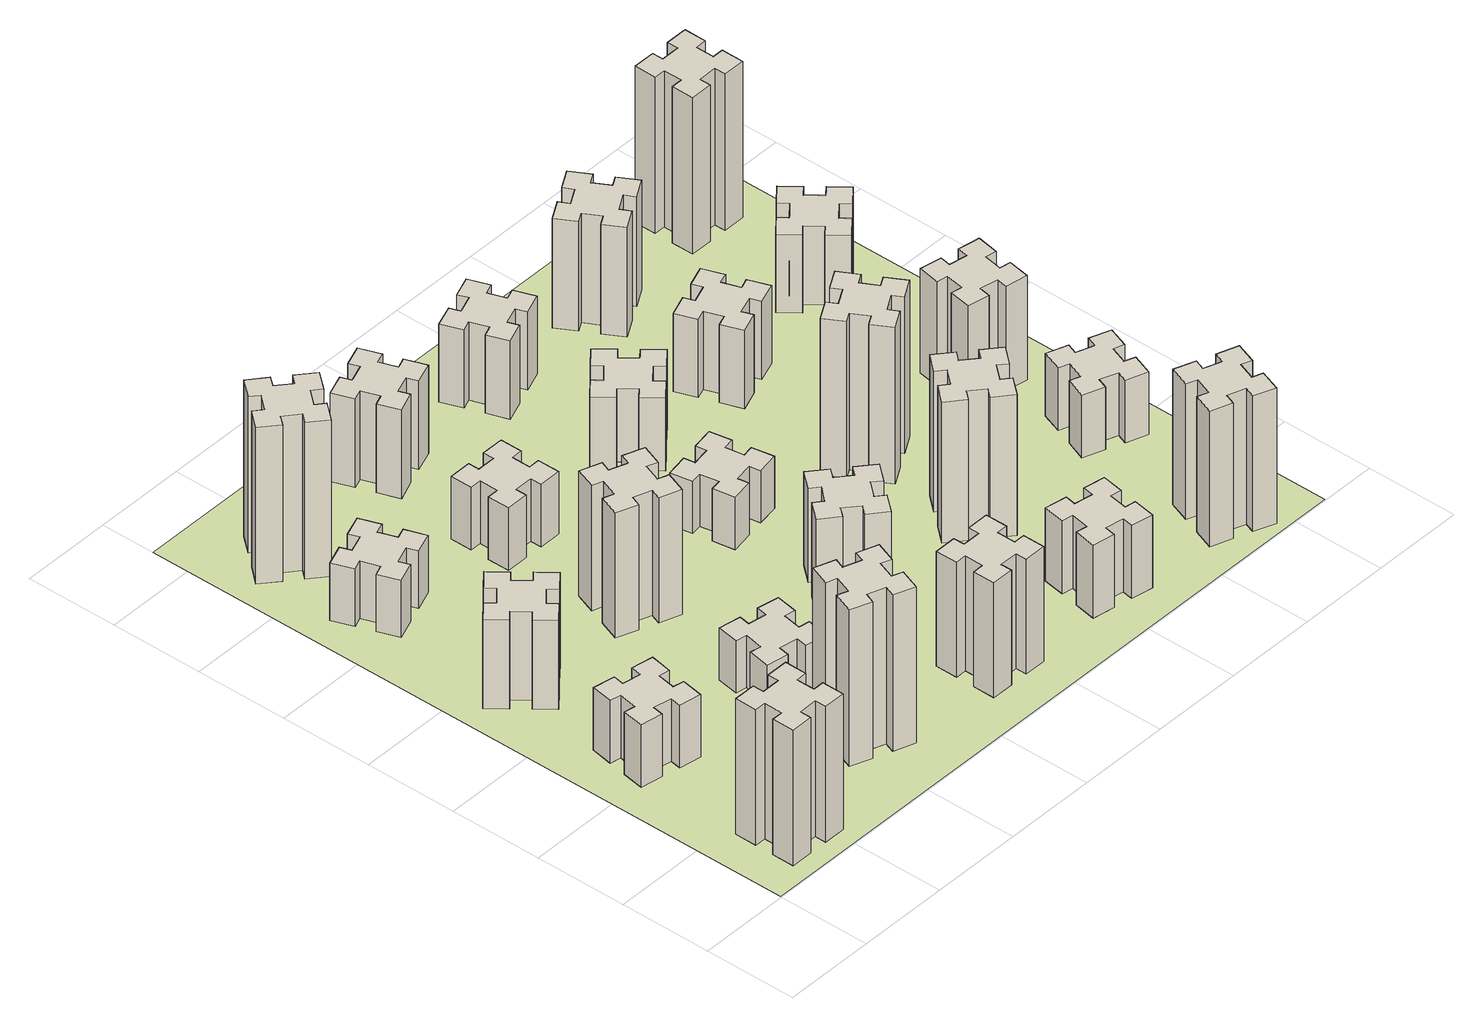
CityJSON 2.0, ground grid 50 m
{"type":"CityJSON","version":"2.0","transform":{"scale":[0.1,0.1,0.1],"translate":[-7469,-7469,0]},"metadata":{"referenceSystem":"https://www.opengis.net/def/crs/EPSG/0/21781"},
"CityObjects":{
"building1":{"type":"Building","attributes":{"class":"1000","function":"1000","usage":"1000","yearOfConstruction":2016,"roofType":"1000","measuredHeight":78,"storeysAboveGround":30,"storeysBelowGround":0},"geometry":[{"type":"Solid","lod":"1","boundaries":[[[[0,1,2,3,4,5,6,7,8,9,10,11,12,13,14,15,16,17,18,19]],[[17,16,20,21]],[[16,15,22,20]],[[15,14,23,22]],[[14,13,24,23]],[[13,12,25,24]],[[12,11,26,25]],[[11,10,27,26]],[[10,9,28,27]],[[9,8,29,28]],[[8,7,30,29]],[[7,6,31,30]],[[6,5,32,31]],[[5,4,33,32]],[[4,3,34,33]],[[3,2,35,34]],[[2,1,36,35]],[[1,0,37,36]],[[0,19,38,37]],[[19,18,39,38]],[[18,17,21,39]],[[24,25,26,27,28,29,30,31,32,33,34,35,36,37,38,39,21,20,22,23]]]]}]},
"building2":{"type":"Building","attributes":{"class":"1000","function":"1000","usage":"1000","yearOfConstruction":2016,"roofType":"1000","measuredHeight":36,"storeysAboveGround":30,"storeysBelowGround":0},"geometry":[{"type":"Solid","lod":"1","boundaries":[[[[40,41,42,43,44,45,46,47,48,49,50,51,52,53,54,55,56,57,58,59]],[[57,56,60,61]],[[56,55,62,60]],[[55,54,63,62]],[[54,53,64,63]],[[53,52,65,64]],[[52,51,66,65]],[[51,50,67,66]],[[50,49,68,67]],[[49,48,69,68]],[[48,47,70,69]],[[47,46,71,70]],[[46,45,72,71]],[[45,44,73,72]],[[44,43,74,73]],[[43,42,75,74]],[[42,41,76,75]],[[41,40,77,76]],[[40,59,78,77]],[[59,58,79,78]],[[58,57,61,79]],[[64,65,66,67,68,69,70,71,72,73,74,75,76,77,78,79,61,60,62,63]]]]}]},
"building3":{"type":"Building","attributes":{"class":"1000","function":"1000","usage":"1000","yearOfConstruction":2016,"roofType":"1000","measuredHeight":51,"storeysAboveGround":30,"storeysBelowGround":0},"geometry":[{"type":"Solid","lod":"1","boundaries":[[[[80,81,82,83,84,85,86,87,88,89,90,91,92,93,94,95,96,97,98,99]],[[97,96,100,101]],[[96,95,102,100]],[[95,94,103,102]],[[94,93,104,103]],[[93,92,105,104]],[[92,91,106,105]],[[91,90,107,106]],[[90,89,108,107]],[[89,88,109,108]],[[88,87,110,109]],[[87,86,111,110]],[[86,85,112,111]],[[85,84,113,112]],[[84,83,114,113]],[[83,82,115,114]],[[82,81,116,115]],[[81,80,117,116]],[[80,99,118,117]],[[99,98,119,118]],[[98,97,101,119]],[[104,105,106,107,108,109,110,111,112,113,114,115,116,117,118,119,101,100,102,103]]]]}]},
"building4":{"type":"Building","attributes":{"class":"1000","function":"1000","usage":"1000","yearOfConstruction":2016,"roofType":"1000","measuredHeight":33,"storeysAboveGround":30,"storeysBelowGround":0},"geometry":[{"type":"Solid","lod":"1","boundaries":[[[[120,121,122,123,124,125,126,127,128,129,130,131,132,133,134,135,136,137,138,139]],[[137,136,140,141]],[[136,135,142,140]],[[135,134,143,142]],[[134,133,144,143]],[[133,132,145,144]],[[132,131,146,145]],[[131,130,147,146]],[[130,129,148,147]],[[129,128,149,148]],[[128,127,150,149]],[[127,126,151,150]],[[126,125,152,151]],[[125,124,153,152]],[[124,123,154,153]],[[123,122,155,154]],[[122,121,156,155]],[[121,120,157,156]],[[120,139,158,157]],[[139,138,159,158]],[[138,137,141,159]],[[144,145,146,147,148,149,150,151,152,153,154,155,156,157,158,159,141,140,142,143]]]]}]},
"building5":{"type":"Building","attributes":{"class":"1000","function":"1000","usage":"1000","yearOfConstruction":2016,"roofType":"1000","measuredHeight":90,"storeysAboveGround":30,"storeysBelowGround":0},"geometry":[{"type":"Solid","lod":"1","boundaries":[[[[160,161,162,163,164,165,166,167,168,169,170,171,172,173,174,175,176,177,178,179]],[[177,176,180,181]],[[176,175,182,180]],[[175,174,183,182]],[[174,173,184,183]],[[173,172,185,184]],[[172,171,186,185]],[[171,170,187,186]],[[170,169,188,187]],[[169,168,189,188]],[[168,167,190,189]],[[167,166,191,190]],[[166,165,192,191]],[[165,164,193,192]],[[164,163,194,193]],[[163,162,195,194]],[[162,161,196,195]],[[161,160,197,196]],[[160,179,198,197]],[[179,178,199,198]],[[178,177,181,199]],[[184,185,186,187,188,189,190,191,192,193,194,195,196,197,198,199,181,180,182,183]]]]}]},
"building6":{"type":"Building","attributes":{"class":"1000","function":"1000","usage":"1000","yearOfConstruction":2016,"roofType":"1000","measuredHeight":90,"storeysAboveGround":30,"storeysBelowGround":0},"geometry":[{"type":"Solid","lod":"1","boundaries":[[[[200,201,202,203,204,205,206,207,208,209,210,211,212,213,214,215,216,217,218,219]],[[217,216,220,221]],[[216,215,222,220]],[[215,214,223,222]],[[214,213,224,223]],[[213,212,225,224]],[[212,211,226,225]],[[211,210,227,226]],[[210,209,228,227]],[[209,208,229,228]],[[208,207,230,229]],[[207,206,231,230]],[[206,205,232,231]],[[205,204,233,232]],[[204,203,234,233]],[[203,202,235,234]],[[202,201,236,235]],[[201,200,237,236]],[[200,219,238,237]],[[219,218,239,238]],[[218,217,221,239]],[[224,225,226,227,228,229,230,231,232,233,234,235,236,237,238,239,221,220,222,223]]]]}]},
"building7":{"type":"Building","attributes":{"class":"1000","function":"1000","usage":"1000","yearOfConstruction":2016,"roofType":"1000","measuredHeight":30,"storeysAboveGround":30,"storeysBelowGround":0},"geometry":[{"type":"Solid","lod":"1","boundaries":[[[[240,241,242,243,244,245,246,247,248,249,250,251,252,253,254,255,256,257,258,259]],[[257,256,260,261]],[[256,255,262,260]],[[255,254,263,262]],[[254,253,264,263]],[[253,252,265,264]],[[252,251,266,265]],[[251,250,267,266]],[[250,249,268,267]],[[249,248,269,268]],[[248,247,270,269]],[[247,246,271,270]],[[246,245,272,271]],[[245,244,273,272]],[[244,243,274,273]],[[243,242,275,274]],[[242,241,276,275]],[[241,240,277,276]],[[240,259,278,277]],[[259,258,279,278]],[[258,257,261,279]],[[264,265,266,267,268,269,270,271,272,273,274,275,276,277,278,279,261,260,262,263]]]]}]},
"building8":{"type":"Building","attributes":{"class":"1000","function":"1000","usage":"1000","yearOfConstruction":2016,"roofType":"1000","measuredHeight":72,"storeysAboveGround":30,"storeysBelowGround":0},"geometry":[{"type":"Solid","lod":"1","boundaries":[[[[280,281,282,283,284,285,286,287,288,289,290,291,292,293,294,295,296,297,298,299]],[[297,296,300,301]],[[296,295,302,300]],[[295,294,303,302]],[[294,293,304,303]],[[293,292,305,304]],[[292,291,306,305]],[[291,290,307,306]],[[290,289,308,307]],[[289,288,309,308]],[[288,287,310,309]],[[287,286,311,310]],[[286,285,312,311]],[[285,284,313,312]],[[284,283,314,313]],[[283,282,315,314]],[[282,281,316,315]],[[281,280,317,316]],[[280,299,318,317]],[[299,298,319,318]],[[298,297,301,319]],[[304,305,306,307,308,309,310,311,312,313,314,315,316,317,318,319,301,300,302,303]]]]}]},
"building9":{"type":"Building","attributes":{"class":"1000","function":"1000","usage":"1000","yearOfConstruction":2016,"roofType":"1000","measuredHeight":36,"storeysAboveGround":30,"storeysBelowGround":0},"geometry":[{"type":"Solid","lod":"1","boundaries":[[[[320,321,322,323,324,325,326,327,328,329,330,331,332,333,334,335,336,337,338,339]],[[337,336,340,341]],[[336,335,342,340]],[[335,334,343,342]],[[334,333,344,343]],[[333,332,345,344]],[[332,331,346,345]],[[331,330,347,346]],[[330,329,348,347]],[[329,328,349,348]],[[328,327,350,349]],[[327,326,351,350]],[[326,325,352,351]],[[325,324,353,352]],[[324,323,354,353]],[[323,322,355,354]],[[322,321,356,355]],[[321,320,357,356]],[[320,339,358,357]],[[339,338,359,358]],[[338,337,341,359]],[[344,345,346,347,348,349,350,351,352,353,354,355,356,357,358,359,341,340,342,343]]]]}]},
"building10":{"type":"Building","attributes":{"class":"1000","function":"1000","usage":"1000","yearOfConstruction":2016,"roofType":"1000","measuredHeight":66,"storeysAboveGround":30,"storeysBelowGround":0},"geometry":[{"type":"Solid","lod":"1","boundaries":[[[[360,361,362,363,364,365,366,367,368,369,370,371,372,373,374,375,376,377,378,379]],[[377,376,380,381]],[[376,375,382,380]],[[375,374,383,382]],[[374,373,384,383]],[[373,372,385,384]],[[372,371,386,385]],[[371,370,387,386]],[[370,369,388,387]],[[369,368,389,388]],[[368,367,390,389]],[[367,366,391,390]],[[366,365,392,391]],[[365,364,393,392]],[[364,363,394,393]],[[363,362,395,394]],[[362,361,396,395]],[[361,360,397,396]],[[360,379,398,397]],[[379,378,399,398]],[[378,377,381,399]],[[384,385,386,387,388,389,390,391,392,393,394,395,396,397,398,399,381,380,382,383]]]]}]},
"building11":{"type":"Building","attributes":{"class":"1000","function":"1000","usage":"1000","yearOfConstruction":2016,"roofType":"1000","measuredHeight":51,"storeysAboveGround":30,"storeysBelowGround":0},"geometry":[{"type":"Solid","lod":"1","boundaries":[[[[400,401,402,403,404,405,406,407,408,409,410,411,412,413,414,415,416,417,418,419]],[[417,416,420,421]],[[416,415,422,420]],[[415,414,423,422]],[[414,413,424,423]],[[413,412,425,424]],[[412,411,426,425]],[[411,410,427,426]],[[410,409,428,427]],[[409,408,429,428]],[[408,407,430,429]],[[407,406,431,430]],[[406,405,432,431]],[[405,404,433,432]],[[404,403,434,433]],[[403,402,435,434]],[[402,401,436,435]],[[401,400,437,436]],[[400,419,438,437]],[[419,418,439,438]],[[418,417,421,439]],[[424,425,426,427,428,429,430,431,432,433,434,435,436,437,438,439,421,420,422,423]]]]}]},
"building12":{"type":"Building","attributes":{"class":"1000","function":"1000","usage":"1000","yearOfConstruction":2016,"roofType":"1000","measuredHeight":54,"storeysAboveGround":30,"storeysBelowGround":0},"geometry":[{"type":"Solid","lod":"1","boundaries":[[[[440,441,442,443,444,445,446,447,448,449,450,451,452,453,454,455,456,457,458,459]],[[457,456,460,461]],[[456,455,462,460]],[[455,454,463,462]],[[454,453,464,463]],[[453,452,465,464]],[[452,451,466,465]],[[451,450,467,466]],[[450,449,468,467]],[[449,448,469,468]],[[448,447,470,469]],[[447,446,471,470]],[[446,445,472,471]],[[445,444,473,472]],[[444,443,474,473]],[[443,442,475,474]],[[442,441,476,475]],[[441,440,477,476]],[[440,459,478,477]],[[459,458,479,478]],[[458,457,461,479]],[[464,465,466,467,468,469,470,471,472,473,474,475,476,477,478,479,461,460,462,463]]]]}]},
"building13":{"type":"Building","attributes":{"class":"1000","function":"1000","usage":"1000","yearOfConstruction":2016,"roofType":"1000","measuredHeight":30,"storeysAboveGround":30,"storeysBelowGround":0},"geometry":[{"type":"Solid","lod":"1","boundaries":[[[[480,481,482,483,484,485,486,487,488,489,490,491,492,493,494,495,496,497,498,499]],[[497,496,500,501]],[[496,495,502,500]],[[495,494,503,502]],[[494,493,504,503]],[[493,492,505,504]],[[492,491,506,505]],[[491,490,507,506]],[[490,489,508,507]],[[489,488,509,508]],[[488,487,510,509]],[[487,486,511,510]],[[486,485,512,511]],[[485,484,513,512]],[[484,483,514,513]],[[483,482,515,514]],[[482,481,516,515]],[[481,480,517,516]],[[480,499,518,517]],[[499,498,519,518]],[[498,497,501,519]],[[504,505,506,507,508,509,510,511,512,513,514,515,516,517,518,519,501,500,502,503]]]]}]},
"building14":{"type":"Building","attributes":{"class":"1000","function":"1000","usage":"1000","yearOfConstruction":2016,"roofType":"1000","measuredHeight":42,"storeysAboveGround":30,"storeysBelowGround":0},"geometry":[{"type":"Solid","lod":"1","boundaries":[[[[520,521,522,523,524,525,526,527,528,529,530,531,532,533,534,535,536,537,538,539]],[[537,536,540,541]],[[536,535,542,540]],[[535,534,543,542]],[[534,533,544,543]],[[533,532,545,544]],[[532,531,546,545]],[[531,530,547,546]],[[530,529,548,547]],[[529,528,549,548]],[[528,527,550,549]],[[527,526,551,550]],[[526,525,552,551]],[[525,524,553,552]],[[524,523,554,553]],[[523,522,555,554]],[[522,521,556,555]],[[521,520,557,556]],[[520,539,558,557]],[[539,538,559,558]],[[538,537,541,559]],[[544,545,546,547,548,549,550,551,552,553,554,555,556,557,558,559,541,540,542,543]]]]}]},
"building15":{"type":"Building","attributes":{"class":"1000","function":"1000","usage":"1000","yearOfConstruction":2016,"roofType":"1000","measuredHeight":42,"storeysAboveGround":30,"storeysBelowGround":0},"geometry":[{"type":"Solid","lod":"1","boundaries":[[[[560,561,562,563,564,565,566,567,568,569,570,571,572,573,574,575,576,577,578,579]],[[577,576,580,581]],[[576,575,582,580]],[[575,574,583,582]],[[574,573,584,583]],[[573,572,585,584]],[[572,571,586,585]],[[571,570,587,586]],[[570,569,588,587]],[[569,568,589,588]],[[568,567,590,589]],[[567,566,591,590]],[[566,565,592,591]],[[565,564,593,592]],[[564,563,594,593]],[[563,562,595,594]],[[562,561,596,595]],[[561,560,597,596]],[[560,579,598,597]],[[579,578,599,598]],[[578,577,581,599]],[[584,585,586,587,588,589,590,591,592,593,594,595,596,597,598,599,581,580,582,583]]]]}]},
"building16":{"type":"Building","attributes":{"class":"1000","function":"1000","usage":"1000","yearOfConstruction":2016,"roofType":"1000","measuredHeight":45,"storeysAboveGround":30,"storeysBelowGround":0},"geometry":[{"type":"Solid","lod":"1","boundaries":[[[[600,601,602,603,604,605,606,607,608,609,610,611,612,613,614,615,616,617,618,619]],[[617,616,620,621]],[[616,615,622,620]],[[615,614,623,622]],[[614,613,624,623]],[[613,612,625,624]],[[612,611,626,625]],[[611,610,627,626]],[[610,609,628,627]],[[609,608,629,628]],[[608,607,630,629]],[[607,606,631,630]],[[606,605,632,631]],[[605,604,633,632]],[[604,603,634,633]],[[603,602,635,634]],[[602,601,636,635]],[[601,600,637,636]],[[600,619,638,637]],[[619,618,639,638]],[[618,617,621,639]],[[624,625,626,627,628,629,630,631,632,633,634,635,636,637,638,639,621,620,622,623]]]]}]},
"building17":{"type":"Building","attributes":{"class":"1000","function":"1000","usage":"1000","yearOfConstruction":2016,"roofType":"1000","measuredHeight":81,"storeysAboveGround":30,"storeysBelowGround":0},"geometry":[{"type":"Solid","lod":"1","boundaries":[[[[640,641,642,643,644,645,646,647,648,649,650,651,652,653,654,655,656,657,658,659]],[[657,656,660,661]],[[656,655,662,660]],[[655,654,663,662]],[[654,653,664,663]],[[653,652,665,664]],[[652,651,666,665]],[[651,650,667,666]],[[650,649,668,667]],[[649,648,669,668]],[[648,647,670,669]],[[647,646,671,670]],[[646,645,672,671]],[[645,644,673,672]],[[644,643,674,673]],[[643,642,675,674]],[[642,641,676,675]],[[641,640,677,676]],[[640,659,678,677]],[[659,658,679,678]],[[658,657,661,679]],[[664,665,666,667,668,669,670,671,672,673,674,675,676,677,678,679,661,660,662,663]]]]}]},
"building18":{"type":"Building","attributes":{"class":"1000","function":"1000","usage":"1000","yearOfConstruction":2016,"roofType":"1000","measuredHeight":90,"storeysAboveGround":30,"storeysBelowGround":0},"geometry":[{"type":"Solid","lod":"1","boundaries":[[[[680,681,682,683,684,685,686,687,688,689,690,691,692,693,694,695,696,697,698,699]],[[697,696,700,701]],[[696,695,702,700]],[[695,694,703,702]],[[694,693,704,703]],[[693,692,705,704]],[[692,691,706,705]],[[691,690,707,706]],[[690,689,708,707]],[[689,688,709,708]],[[688,687,710,709]],[[687,686,711,710]],[[686,685,712,711]],[[685,684,713,712]],[[684,683,714,713]],[[683,682,715,714]],[[682,681,716,715]],[[681,680,717,716]],[[680,699,718,717]],[[699,698,719,718]],[[698,697,701,719]],[[704,705,706,707,708,709,710,711,712,713,714,715,716,717,718,719,701,700,702,703]]]]}]},
"building19":{"type":"Building","attributes":{"class":"1000","function":"1000","usage":"1000","yearOfConstruction":2016,"roofType":"1000","measuredHeight":45,"storeysAboveGround":30,"storeysBelowGround":0},"geometry":[{"type":"Solid","lod":"1","boundaries":[[[[720,721,722,723,724,725,726,727,728,729,730,731,732,733,734,735,736,737,738,739]],[[737,736,740,741]],[[736,735,742,740]],[[735,734,743,742]],[[734,733,744,743]],[[733,732,745,744]],[[732,731,746,745]],[[731,730,747,746]],[[730,729,748,747]],[[729,728,749,748]],[[728,727,750,749]],[[727,726,751,750]],[[726,725,752,751]],[[725,724,753,752]],[[724,723,754,753]],[[723,722,755,754]],[[722,721,756,755]],[[721,720,757,756]],[[720,739,758,757]],[[739,738,759,758]],[[738,737,741,759]],[[744,745,746,747,748,749,750,751,752,753,754,755,756,757,758,759,741,740,742,743]]]]}]},
"building20":{"type":"Building","attributes":{"class":"1000","function":"1000","usage":"1000","yearOfConstruction":2016,"roofType":"1000","measuredHeight":78,"storeysAboveGround":30,"storeysBelowGround":0},"geometry":[{"type":"Solid","lod":"1","boundaries":[[[[760,761,762,763,764,765,766,767,768,769,770,771,772,773,774,775,776,777,778,779]],[[777,776,780,781]],[[776,775,782,780]],[[775,774,783,782]],[[774,773,784,783]],[[773,772,785,784]],[[772,771,786,785]],[[771,770,787,786]],[[770,769,788,787]],[[769,768,789,788]],[[768,767,790,789]],[[767,766,791,790]],[[766,765,792,791]],[[765,764,793,792]],[[764,763,794,793]],[[763,762,795,794]],[[762,761,796,795]],[[761,760,797,796]],[[760,779,798,797]],[[779,778,799,798]],[[778,777,781,799]],[[784,785,786,787,788,789,790,791,792,793,794,795,796,797,798,799,781,780,782,783]]]]}]},
"building21":{"type":"Building","attributes":{"class":"1000","function":"1000","usage":"1000","yearOfConstruction":2016,"roofType":"1000","measuredHeight":63,"storeysAboveGround":30,"storeysBelowGround":0},"geometry":[{"type":"Solid","lod":"1","boundaries":[[[[800,801,802,803,804,805,806,807,808,809,810,811,812,813,814,815,816,817,818,819]],[[817,816,820,821]],[[816,815,822,820]],[[815,814,823,822]],[[814,813,824,823]],[[813,812,825,824]],[[812,811,826,825]],[[811,810,827,826]],[[810,809,828,827]],[[809,808,829,828]],[[808,807,830,829]],[[807,806,831,830]],[[806,805,832,831]],[[805,804,833,832]],[[804,803,834,833]],[[803,802,835,834]],[[802,801,836,835]],[[801,800,837,836]],[[800,819,838,837]],[[819,818,839,838]],[[818,817,821,839]],[[824,825,826,827,828,829,830,831,832,833,834,835,836,837,838,839,821,820,822,823]]]]}]},
"building22":{"type":"Building","attributes":{"class":"1000","function":"1000","usage":"1000","yearOfConstruction":2016,"roofType":"1000","measuredHeight":36,"storeysAboveGround":30,"storeysBelowGround":0},"geometry":[{"type":"Solid","lod":"1","boundaries":[[[[840,841,842,843,844,845,846,847,848,849,850,851,852,853,854,855,856,857,858,859]],[[857,856,860,861]],[[856,855,862,860]],[[855,854,863,862]],[[854,853,864,863]],[[853,852,865,864]],[[852,851,866,865]],[[851,850,867,866]],[[850,849,868,867]],[[849,848,869,868]],[[848,847,870,869]],[[847,846,871,870]],[[846,845,872,871]],[[845,844,873,872]],[[844,843,874,873]],[[843,842,875,874]],[[842,841,876,875]],[[841,840,877,876]],[[840,859,878,877]],[[859,858,879,878]],[[858,857,861,879]],[[864,865,866,867,868,869,870,871,872,873,874,875,876,877,878,879,861,860,862,863]]]]}]},
"building23":{"type":"Building","attributes":{"class":"1000","function":"1000","usage":"1000","yearOfConstruction":2016,"roofType":"1000","measuredHeight":60,"storeysAboveGround":30,"storeysBelowGround":0},"geometry":[{"type":"Solid","lod":"1","boundaries":[[[[880,881,882,883,884,885,886,887,888,889,890,891,892,893,894,895,896,897,898,899]],[[897,896,900,901]],[[896,895,902,900]],[[895,894,903,902]],[[894,893,904,903]],[[893,892,905,904]],[[892,891,906,905]],[[891,890,907,906]],[[890,889,908,907]],[[889,888,909,908]],[[888,887,910,909]],[[887,886,911,910]],[[886,885,912,911]],[[885,884,913,912]],[[884,883,914,913]],[[883,882,915,914]],[[882,881,916,915]],[[881,880,917,916]],[[880,899,918,917]],[[899,898,919,918]],[[898,897,901,919]],[[904,905,906,907,908,909,910,911,912,913,914,915,916,917,918,919,901,900,902,903]]]]}]},
"building24":{"type":"Building","attributes":{"class":"1000","function":"1000","usage":"1000","yearOfConstruction":2016,"roofType":"1000","measuredHeight":45,"storeysAboveGround":30,"storeysBelowGround":0},"geometry":[{"type":"Solid","lod":"1","boundaries":[[[[920,921,922,923,924,925,926,927,928,929,930,931,932,933,934,935,936,937,938,939]],[[937,936,940,941]],[[936,935,942,940]],[[935,934,943,942]],[[934,933,944,943]],[[933,932,945,944]],[[932,931,946,945]],[[931,930,947,946]],[[930,929,948,947]],[[929,928,949,948]],[[928,927,950,949]],[[927,926,951,950]],[[926,925,952,951]],[[925,924,953,952]],[[924,923,954,953]],[[923,922,955,954]],[[922,921,956,955]],[[921,920,957,956]],[[920,939,958,957]],[[939,938,959,958]],[[938,937,941,959]],[[944,945,946,947,948,949,950,951,952,953,954,955,956,957,958,959,941,940,942,943]]]]}]},
"building25":{"type":"Building","attributes":{"class":"1000","function":"1000","usage":"1000","yearOfConstruction":2016,"roofType":"1000","measuredHeight":90,"storeysAboveGround":30,"storeysBelowGround":0},"geometry":[{"type":"Solid","lod":"1","boundaries":[[[[960,961,962,963,964,965,966,967,968,969,970,971,972,973,974,975,976,977,978,979]],[[977,976,980,981]],[[976,975,982,980]],[[975,974,983,982]],[[974,973,984,983]],[[973,972,985,984]],[[972,971,986,985]],[[971,970,987,986]],[[970,969,988,987]],[[969,968,989,988]],[[968,967,990,989]],[[967,966,991,990]],[[966,965,992,991]],[[965,964,993,992]],[[964,963,994,993]],[[963,962,995,994]],[[962,961,996,995]],[[961,960,997,996]],[[960,979,998,997]],[[979,978,999,998]],[[978,977,981,999]],[[984,985,986,987,988,989,990,991,992,993,994,995,996,997,998,999,981,980,982,983]]]]}]},
"landuse1":{"type":"LandUse","attributes":{"name":"plot1","function":"1010"},"geometry":[{"type":"MultiSurface","lod":"1","boundaries":[[[1000,1001,1002,1003]]]}]}
},
"vertices":[
[265,325,0],[265,225,0],[205,225,0],[205,105,0],[325,105,0],[325,165,0],[425,165,0],[425,105,0],[545,105,0],[545,225,0],[485,225,0],[485,325,0],[545,325,0],[545,445,0],[425,445,0],[425,385,0],[325,385,0],[325,445,0],[205,445,0],[205,325,0],[325,385,780],[325,445,780],[425,385,780],[425,445,780],[545,445,780],[545,325,780],[485,325,780],[485,225,780],[545,225,780],[545,105,780],[425,105,780],[425,165,780],[325,165,780],[325,105,780],[205,105,780],[205,225,780],[265,225,780],[265,325,780],[205,325,780],[205,445,780],
[307,1016,0],[405,998,0],[395,939,0],[513,918,0],[534,1037,0],[475,1047,0],[492,1145,0],[551,1135,0],[572,1253,0],[454,1274,0],[444,1215,0],[345,1232,0],[356,1291,0],[237,1312,0],[217,1194,0],[276,1184,0],[258,1085,0],[199,1096,0],[178,977,0],[297,957,0],[258,1085,360],[199,1096,360],[276,1184,360],[217,1194,360],[237,1312,360],[356,1291,360],[345,1232,360],[444,1215,360],[454,1274,360],[572,1253,360],[551,1135,360],[492,1145,360],[475,1047,360],[534,1037,360],[513,918,360],[395,939,360],[405,998,360],[307,1016,360],[297,957,360],[178,977,360],
[492,1888,0],[427,1964,0],[473,2003,0],[396,2095,0],[304,2018,0],[343,1972,0],[266,1907,0],[228,1953,0],[136,1876,0],[213,1784,0],[259,1823,0],[323,1746,0],[277,1708,0],[354,1616,0],[446,1693,0],[408,1739,0],[484,1803,0],[523,1757,0],[615,1834,0],[538,1926,0],[484,1803,510],[523,1757,510],[408,1739,510],[446,1693,510],[354,1616,510],[277,1708,510],[323,1746,510],[259,1823,510],[213,1784,510],[136,1876,510],[228,1953,510],[266,1907,510],[343,1972,510],[304,2018,510],[396,2095,510],[473,2003,510],[427,1964,510],[492,1888,510],[538,1926,510],[615,1834,510],
[255,2705,0],[289,2611,0],[233,2590,0],[274,2477,0],[387,2519,0],[366,2575,0],[460,2609,0],[480,2553,0],[593,2594,0],[552,2707,0],[496,2686,0],[462,2780,0],[518,2800,0],[477,2913,0],[364,2872,0],[385,2816,0],[291,2782,0],[270,2838,0],[157,2797,0],[199,2684,0],[291,2782,330],[270,2838,330],[385,2816,330],[364,2872,330],[477,2913,330],[518,2800,330],[462,2780,330],[496,2686,330],[552,2707,330],[593,2594,330],[480,2553,330],[460,2609,330],[366,2575,330],[387,2519,330],[274,2477,330],[233,2590,330],[289,2611,330],[255,2705,330],[199,2684,330],[157,2797,330],
[1202,391,0],[1236,485,0],[1292,464,0],[1333,577,0],[1220,618,0],[1200,562,0],[1106,596,0],[1127,652,0],[1014,693,0],[973,580,0],[1029,560,0],[995,466,0],[939,487,0],[897,374,0],[1010,333,0],[1031,389,0],[1125,355,0],[1104,299,0],[1217,257,0],[1258,370,0],[1125,355,900],[1104,299,900],[1031,389,900],[1010,333,900],[897,374,900],[939,487,900],[995,466,900],[1029,560,900],[973,580,900],[1014,693,900],[1127,652,900],[1106,596,900],[1200,562,900],[1220,618,900],[1333,577,900],[1292,464,900],[1236,485,900],[1202,391,900],[1258,370,900],[1217,257,900],
[484,3287,0],[408,3352,0],[446,3398,0],[354,3475,0],[277,3383,0],[323,3344,0],[259,3268,0],[213,3306,0],[136,3214,0],[228,3137,0],[266,3183,0],[343,3119,0],[304,3073,0],[396,2996,0],[473,3088,0],[427,3126,0],[492,3203,0],[538,3164,0],[615,3256,0],[523,3333,0],[492,3203,900],[538,3164,900],[427,3126,900],[473,3088,900],[396,2996,900],[304,3073,900],[343,3119,900],[266,3183,900],[228,3137,900],[136,3214,900],[213,3306,900],[259,3268,900],[323,3344,900],[277,3383,900],[354,3475,900],[446,3398,900],[408,3352,900],[484,3287,900],[523,3333,900],[615,3256,900],
[1016,1084,0],[998,985,0],[939,996,0],[918,877,0],[1037,857,0],[1047,916,0],[1145,898,0],[1135,839,0],[1253,818,0],[1274,937,0],[1215,947,0],[1232,1045,0],[1291,1035,0],[1312,1153,0],[1194,1174,0],[1184,1115,0],[1085,1132,0],[1096,1191,0],[977,1212,0],[957,1094,0],[1085,1132,300],[1096,1191,300],[1184,1115,300],[1194,1174,300],[1312,1153,300],[1291,1035,300],[1232,1045,300],[1215,947,300],[1274,937,300],[1253,818,300],[1135,839,300],[1145,898,300],[1047,916,300],[1037,857,300],[918,877,300],[939,996,300],[998,985,300],[1016,1084,300],[957,1094,300],[977,1212,300],
[1202,1771,0],[1236,1865,0],[1292,1844,0],[1333,1957,0],[1220,1998,0],[1200,1942,0],[1106,1976,0],[1127,2032,0],[1014,2073,0],[973,1960,0],[1029,1940,0],[995,1846,0],[939,1867,0],[897,1754,0],[1010,1713,0],[1031,1769,0],[1125,1735,0],[1104,1679,0],[1217,1637,0],[1258,1750,0],[1125,1735,720],[1104,1679,720],[1031,1769,720],[1010,1713,720],[897,1754,720],[939,1867,720],[995,1846,720],[1029,1940,720],[973,1960,720],[1014,2073,720],[1127,2032,720],[1106,1976,720],[1200,1942,720],[1220,1998,720],[1333,1957,720],[1292,1844,720],[1236,1865,720],[1202,1771,720],[1258,1750,720],[1217,1637,720],
[1165,2705,0],[1065,2705,0],[1065,2765,0],[945,2765,0],[945,2645,0],[1005,2645,0],[1005,2545,0],[945,2545,0],[945,2425,0],[1065,2425,0],[1065,2485,0],[1165,2485,0],[1165,2425,0],[1285,2425,0],[1285,2545,0],[1225,2545,0],[1225,2645,0],[1285,2645,0],[1285,2765,0],[1165,2765,0],[1225,2645,360],[1285,2645,360],[1225,2545,360],[1285,2545,360],[1285,2425,360],[1165,2425,360],[1165,2485,360],[1065,2485,360],[1065,2425,360],[945,2425,360],[945,2545,360],[1005,2545,360],[1005,2645,360],[945,2645,360],[945,2765,360],[1065,2765,360],[1065,2705,360],[1165,2705,360],[1165,2765,360],[1285,2765,360],
[1965,325,0],[1965,425,0],[2025,425,0],[2025,545,0],[1905,545,0],[1905,485,0],[1805,485,0],[1805,545,0],[1685,545,0],[1685,425,0],[1745,425,0],[1745,325,0],[1685,325,0],[1685,205,0],[1805,205,0],[1805,265,0],[1905,265,0],[1905,205,0],[2025,205,0],[2025,325,0],[1905,265,660],[1905,205,660],[1805,265,660],[1805,205,660],[1685,205,660],[1685,325,660],[1745,325,660],[1745,425,660],[1685,425,660],[1685,545,660],[1805,545,660],[1805,485,660],[1905,485,660],[1905,545,660],[2025,545,660],[2025,425,660],[1965,425,660],[1965,325,660],[2025,325,660],[2025,205,660],
[1125,3456,0],[1031,3422,0],[1010,3478,0],[897,3437,0],[939,3324,0],[995,3345,0],[1029,3251,0],[973,3230,0],[1014,3117,0],[1127,3159,0],[1106,3215,0],[1200,3249,0],[1220,3193,0],[1333,3234,0],[1292,3347,0],[1236,3326,0],[1202,3420,0],[1258,3440,0],[1217,3553,0],[1104,3512,0],[1202,3420,510],[1258,3440,510],[1236,3326,510],[1292,3347,510],[1333,3234,510],[1220,3193,510],[1200,3249,510],[1106,3215,510],[1127,3159,510],[1014,3117,510],[973,3230,510],[1029,3251,510],[995,3345,510],[939,3324,510],[897,3437,510],[1010,3478,510],[1031,3422,510],[1125,3456,510],[1104,3512,510],[1217,3553,510],
[1746,1163,0],[1823,1099,0],[1784,1053,0],[1876,976,0],[1953,1068,0],[1907,1106,0],[1972,1183,0],[2018,1144,0],[2095,1236,0],[2003,1313,0],[1964,1267,0],[1888,1332,0],[1926,1378,0],[1834,1455,0],[1757,1363,0],[1803,1324,0],[1739,1248,0],[1693,1286,0],[1616,1194,0],[1708,1117,0],[1739,1248,540],[1693,1286,540],[1803,1324,540],[1757,1363,540],[1834,1455,540],[1926,1378,540],[1888,1332,540],[1964,1267,540],[2003,1313,540],[2095,1236,540],[2018,1144,540],[1972,1183,540],[1907,1106,540],[1953,1068,540],[1876,976,540],[1784,1053,540],[1823,1099,540],[1746,1163,540],[1708,1117,540],[1616,1194,540],
[1972,1925,0],[1955,2024,0],[2014,2034,0],[1993,2152,0],[1875,2131,0],[1885,2072,0],[1787,2055,0],[1777,2114,0],[1658,2093,0],[1679,1975,0],[1738,1985,0],[1756,1887,0],[1697,1877,0],[1717,1758,0],[1836,1779,0],[1825,1838,0],[1924,1856,0],[1934,1797,0],[2052,1817,0],[2031,1936,0],[1924,1856,300],[1934,1797,300],[1825,1838,300],[1836,1779,300],[1717,1758,300],[1697,1877,300],[1756,1887,300],[1738,1985,300],[1679,1975,300],[1658,2093,300],[1777,2114,300],[1787,2055,300],[1885,2072,300],[1875,2131,300],[1993,2152,300],[2014,2034,300],[1955,2024,300],[1972,1925,300],[2031,1936,300],[2052,1817,300],
[2527,276,0],[2625,258,0],[2615,199,0],[2733,178,0],[2754,297,0],[2695,307,0],[2712,405,0],[2771,395,0],[2792,513,0],[2674,534,0],[2664,475,0],[2565,492,0],[2576,551,0],[2457,572,0],[2437,454,0],[2496,444,0],[2478,345,0],[2419,356,0],[2398,237,0],[2517,217,0],[2478,345,420],[2419,356,420],[2496,444,420],[2437,454,420],[2457,572,420],[2576,551,420],[2565,492,420],[2664,475,420],[2674,534,420],[2792,513,420],[2771,395,420],[2712,405,420],[2695,307,420],[2754,297,420],[2733,178,420],[2615,199,420],[2625,258,420],[2527,276,420],[2517,217,420],[2398,237,420],
[1988,2479,0],[2064,2543,0],[2103,2497,0],[2195,2574,0],[2118,2666,0],[2072,2628,0],[2007,2704,0],[2053,2743,0],[1976,2835,0],[1884,2758,0],[1923,2712,0],[1846,2647,0],[1808,2693,0],[1716,2616,0],[1793,2524,0],[1839,2563,0],[1903,2486,0],[1857,2448,0],[1934,2356,0],[2026,2433,0],[1903,2486,420],[1857,2448,420],[1839,2563,420],[1793,2524,420],[1716,2616,420],[1808,2693,420],[1846,2647,420],[1923,2712,420],[1884,2758,420],[1976,2835,420],[2053,2743,420],[2007,2704,420],[2072,2628,420],[2118,2666,420],[2195,2574,420],[2103,2497,420],[2064,2543,420],[1988,2479,420],[2026,2433,420],[1934,2356,420],
[1865,3456,0],[1771,3422,0],[1750,3478,0],[1637,3437,0],[1679,3324,0],[1735,3345,0],[1769,3251,0],[1713,3230,0],[1754,3117,0],[1867,3159,0],[1846,3215,0],[1940,3249,0],[1960,3193,0],[2073,3234,0],[2032,3347,0],[1976,3326,0],[1942,3420,0],[1998,3440,0],[1957,3553,0],[1844,3512,0],[1942,3420,450],[1998,3440,450],[1976,3326,450],[2032,3347,450],[2073,3234,450],[1960,3193,450],[1940,3249,450],[1846,3215,450],[1867,3159,450],[1754,3117,450],[1713,3230,450],[1769,3251,450],[1735,3345,450],[1679,3324,450],[1637,3437,450],[1750,3478,450],[1771,3422,450],[1865,3456,450],[1844,3512,450],[1957,3553,450],
[2647,1006,0],[2712,1083,0],[2758,1044,0],[2835,1136,0],[2743,1213,0],[2704,1167,0],[2628,1232,0],[2666,1278,0],[2574,1355,0],[2497,1263,0],[2543,1224,0],[2479,1148,0],[2433,1186,0],[2356,1094,0],[2448,1017,0],[2486,1063,0],[2563,999,0],[2524,953,0],[2616,876,0],[2693,968,0],[2563,999,810],[2524,953,810],[2486,1063,810],[2448,1017,810],[2356,1094,810],[2433,1186,810],[2479,1148,810],[2543,1224,810],[2497,1263,810],[2574,1355,810],[2666,1278,810],[2628,1232,810],[2704,1167,810],[2743,1213,810],[2835,1136,810],[2758,1044,810],[2712,1083,810],[2647,1006,810],[2693,968,810],[2616,876,810],
[2475,1744,0],[2525,1657,0],[2473,1627,0],[2533,1523,0],[2637,1583,0],[2607,1635,0],[2694,1685,0],[2724,1633,0],[2828,1693,0],[2768,1797,0],[2716,1767,0],[2666,1854,0],[2718,1884,0],[2658,1988,0],[2554,1928,0],[2584,1876,0],[2497,1826,0],[2467,1878,0],[2363,1818,0],[2423,1714,0],[2497,1826,900],[2467,1878,900],[2584,1876,900],[2554,1928,900],[2658,1988,900],[2718,1884,900],[2666,1854,900],[2716,1767,900],[2768,1797,900],[2828,1693,900],[2724,1633,900],[2694,1685,900],[2607,1635,900],[2637,1583,900],[2533,1523,900],[2473,1627,900],[2525,1657,900],[2475,1744,900],[2423,1714,900],[2363,1818,900],
[2586,2475,0],[2680,2509,0],[2700,2453,0],[2813,2494,0],[2772,2607,0],[2716,2586,0],[2682,2680,0],[2738,2700,0],[2697,2813,0],[2584,2772,0],[2605,2716,0],[2511,2682,0],[2490,2738,0],[2377,2697,0],[2419,2584,0],[2475,2605,0],[2509,2511,0],[2453,2490,0],[2494,2377,0],[2607,2419,0],[2509,2511,450],[2453,2490,450],[2475,2605,450],[2419,2584,450],[2377,2697,450],[2490,2738,450],[2511,2682,450],[2605,2716,450],[2584,2772,450],[2697,2813,450],[2738,2700,450],[2682,2680,450],[2716,2586,450],[2772,2607,450],[2813,2494,450],[2700,2453,450],[2680,2509,450],[2586,2475,450],[2607,2419,450],[2494,2377,450],
[3251,189,0],[3345,155,0],[3324,99,0],[3437,57,0],[3478,170,0],[3422,191,0],[3456,285,0],[3512,264,0],[3553,377,0],[3440,418,0],[3420,362,0],[3326,396,0],[3347,452,0],[3234,493,0],[3193,380,0],[3249,360,0],[3215,266,0],[3159,287,0],[3117,174,0],[3230,133,0],[3215,266,780],[3159,287,780],[3249,360,780],[3193,380,780],[3234,493,780],[3347,452,780],[3326,396,780],[3420,362,780],[3440,418,780],[3553,377,780],[3512,264,780],[3456,285,780],[3422,191,780],[3478,170,780],[3437,57,780],[3324,99,780],[3345,155,780],[3251,189,780],[3230,133,780],[3117,174,780],
[2716,3347,0],[2666,3434,0],[2718,3464,0],[2658,3568,0],[2554,3508,0],[2584,3456,0],[2497,3406,0],[2467,3458,0],[2363,3398,0],[2423,3294,0],[2475,3324,0],[2525,3237,0],[2473,3207,0],[2533,3103,0],[2637,3163,0],[2607,3215,0],[2694,3265,0],[2724,3213,0],[2828,3273,0],[2768,3377,0],[2694,3265,630],[2724,3213,630],[2607,3215,630],[2637,3163,630],[2533,3103,630],[2473,3207,630],[2525,3237,630],[2475,3324,630],[2423,3294,630],[2363,3398,630],[2467,3458,630],[2497,3406,630],[2584,3456,630],[2554,3508,630],[2658,3568,630],[2718,3464,630],[2666,3434,630],[2716,3347,630],[2768,3377,630],[2828,3273,630],
[3351,1029,0],[3445,995,0],[3424,939,0],[3537,897,0],[3578,1010,0],[3522,1031,0],[3556,1125,0],[3612,1104,0],[3653,1217,0],[3540,1258,0],[3520,1202,0],[3426,1236,0],[3447,1292,0],[3334,1333,0],[3293,1220,0],[3349,1200,0],[3315,1106,0],[3259,1127,0],[3217,1014,0],[3330,973,0],[3315,1106,360],[3259,1127,360],[3349,1200,360],[3293,1220,360],[3334,1333,360],[3447,1292,360],[3426,1236,360],[3520,1202,360],[3540,1258,360],[3653,1217,360],[3612,1104,360],[3556,1125,360],[3522,1031,360],[3578,1010,360],[3537,897,360],[3424,939,360],[3445,995,360],[3351,1029,360],[3330,973,360],[3217,1014,360],
[3267,1656,0],[3365,1638,0],[3355,1579,0],[3473,1558,0],[3494,1677,0],[3435,1687,0],[3452,1785,0],[3511,1775,0],[3532,1893,0],[3414,1914,0],[3404,1855,0],[3305,1872,0],[3316,1931,0],[3197,1952,0],[3177,1834,0],[3236,1824,0],[3218,1725,0],[3159,1736,0],[3138,1617,0],[3257,1597,0],[3218,1725,600],[3159,1736,600],[3236,1824,600],[3177,1834,600],[3197,1952,600],[3316,1931,600],[3305,1872,600],[3404,1855,600],[3414,1914,600],[3532,1893,600],[3511,1775,600],[3452,1785,600],[3435,1687,600],[3494,1677,600],[3473,1558,600],[3355,1579,600],[3365,1638,600],[3267,1656,600],[3257,1597,600],[3138,1617,600],
[3452,2728,0],[3387,2804,0],[3433,2843,0],[3356,2935,0],[3264,2858,0],[3303,2812,0],[3226,2747,0],[3188,2793,0],[3096,2716,0],[3173,2624,0],[3219,2663,0],[3283,2586,0],[3237,2548,0],[3314,2456,0],[3406,2533,0],[3368,2579,0],[3444,2643,0],[3483,2597,0],[3575,2674,0],[3498,2766,0],[3444,2643,450],[3483,2597,450],[3368,2579,450],[3406,2533,450],[3314,2456,450],[3237,2548,450],[3283,2586,450],[3219,2663,450],[3173,2624,450],[3096,2716,450],[3188,2793,450],[3226,2747,450],[3303,2812,450],[3264,2858,450],[3356,2935,450],[3433,2843,450],[3387,2804,450],[3452,2728,450],[3498,2766,450],[3575,2674,450],
[3285,3325,0],[3385,3325,0],[3385,3265,0],[3505,3265,0],[3505,3385,0],[3445,3385,0],[3445,3485,0],[3505,3485,0],[3505,3605,0],[3385,3605,0],[3385,3545,0],[3285,3545,0],[3285,3605,0],[3165,3605,0],[3165,3485,0],[3225,3485,0],[3225,3385,0],[3165,3385,0],[3165,3265,0],[3285,3265,0],[3225,3385,900],[3165,3385,900],[3225,3485,900],[3165,3485,900],[3165,3605,900],[3285,3605,900],[3285,3545,900],[3385,3545,900],[3385,3605,900],[3505,3605,900],[3505,3485,900],[3445,3485,900],[3445,3385,900],[3505,3385,900],[3505,3265,900],[3385,3265,900],[3385,3325,900],[3285,3325,900],[3285,3265,900],[3165,3265,900],
[5,3705,0],[3705,3705,0],[3705,5,0],[5,5,0]
]}
